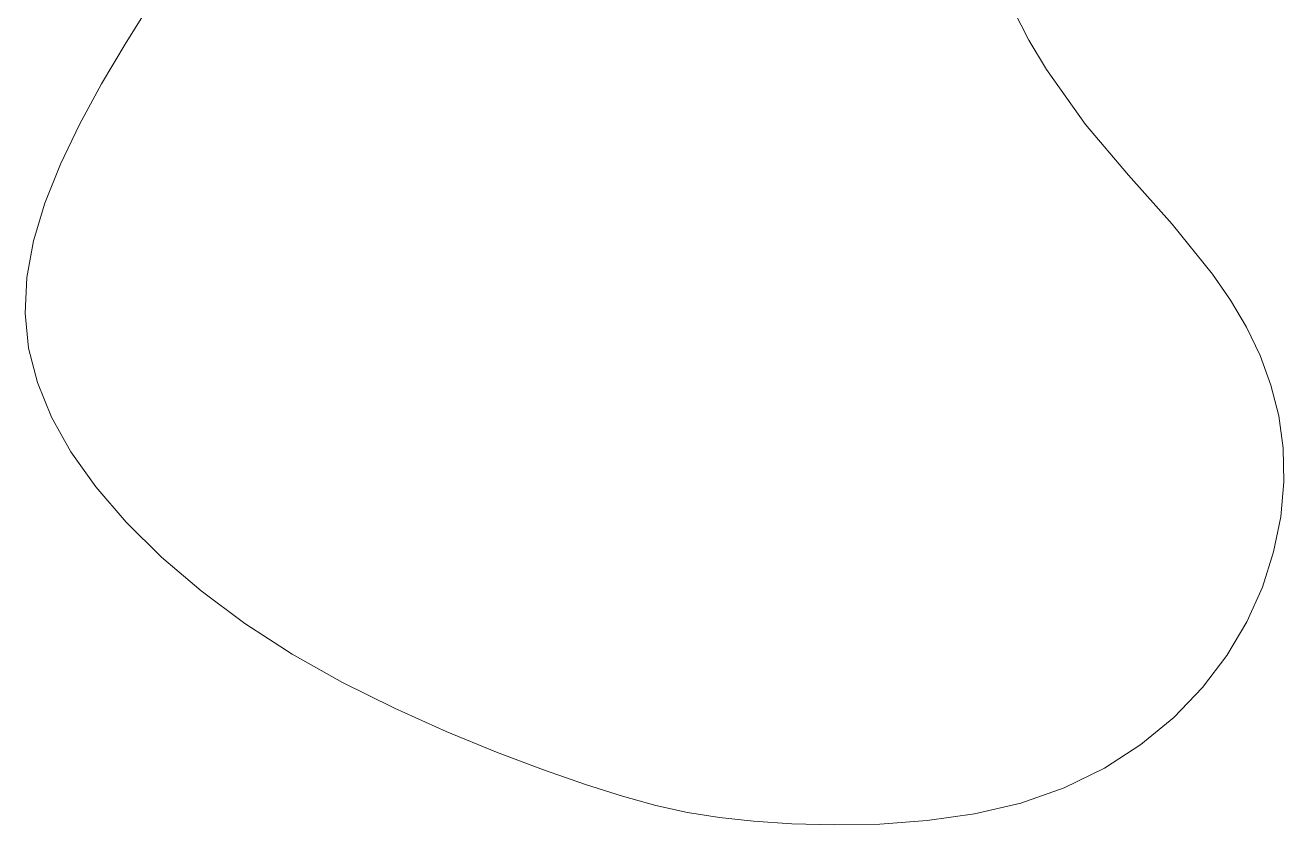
# Model space of a CAD drawing. Extents: x 533 to 632, y 303 to 428.
# Drawn here: x 532.8 to 632.1, y 302.9 to 366 of the extents above; entities that cross this region are included whole.
import ezdxf

# ---------------------------------------------------------------- set-up
doc = ezdxf.new("R2010")
doc.units = 0
doc.header["$MEASUREMENT"] = 0
doc.layers.add('Layer 1', color=7, linetype='Continuous', lineweight=0)

# ---------------------------------------------------------------- blocks, each defined once
blk = doc.blocks.new('Block_1')
at = {"layer": 'Layer 1'}
h = blk.add_hatch(color=255, dxfattribs=at)
h.dxf.hatch_style = 2
edge = h.paths.add_edge_path()
edge.add_spline(control_points=[(540.768, 364.665), (540.768, 364.665), (544.962, 371.351), (544.962, 371.351)], knot_values=[0, 0, 0, 0, 1, 1, 1, 1], degree=3, periodic=0)
edge.add_line((544.962, 371.351), (540.768, 364.665))
h = blk.add_hatch(color=255, dxfattribs=at)
h.dxf.hatch_style = 2
edge = h.paths.add_edge_path()
edge.add_spline(control_points=[(610.779, 367.216), (610.779, 367.216), (612.006, 364.825), (612.006, 364.825)], knot_values=[0, 0, 0, 0, 1, 1, 1, 1], degree=3, periodic=0)
edge.add_line((612.006, 364.825), (610.779, 367.216))
h = blk.add_hatch(color=255, dxfattribs=at)
h.dxf.hatch_style = 2
edge = h.paths.add_edge_path()
edge.add_spline(control_points=[(538.832, 361.397), (538.832, 361.397), (540.768, 364.665), (540.768, 364.665)], knot_values=[0, 0, 0, 0, 1, 1, 1, 1], degree=3, periodic=0)
edge.add_line((540.768, 364.665), (538.832, 361.397))
h = blk.add_hatch(color=255, dxfattribs=at)
h.dxf.hatch_style = 2
edge = h.paths.add_edge_path()
edge.add_spline(control_points=[(612.006, 364.825), (612.006, 364.825), (613.379, 362.525), (613.379, 362.525)], knot_values=[0, 0, 0, 0, 1, 1, 1, 1], degree=3, periodic=0)
edge.add_line((613.379, 362.525), (612.006, 364.825))
h = blk.add_hatch(color=255, dxfattribs=at)
h.dxf.hatch_style = 2
edge = h.paths.add_edge_path()
edge.add_spline(control_points=[(613.379, 362.525), (613.379, 362.525), (616.471, 358.191), (616.471, 358.191)], knot_values=[0, 0, 0, 0, 1, 1, 1, 1], degree=3, periodic=0)
edge.add_line((616.471, 358.191), (613.379, 362.525))
h = blk.add_hatch(color=255, dxfattribs=at)
h.dxf.hatch_style = 2
edge = h.paths.add_edge_path()
edge.add_spline(control_points=[(537.087, 358.187), (537.087, 358.187), (538.832, 361.397), (538.832, 361.397)], knot_values=[0, 0, 0, 0, 1, 1, 1, 1], degree=3, periodic=0)
edge.add_line((538.832, 361.397), (537.087, 358.187))
h = blk.add_hatch(color=255, dxfattribs=at)
h.dxf.hatch_style = 2
edge = h.paths.add_edge_path()
edge.add_spline(control_points=[(535.578, 355.045), (535.578, 355.045), (537.087, 358.187), (537.087, 358.187)], knot_values=[0, 0, 0, 0, 1, 1, 1, 1], degree=3, periodic=0)
edge.add_line((537.087, 358.187), (535.578, 355.045))
h = blk.add_hatch(color=255, dxfattribs=at)
h.dxf.hatch_style = 2
edge = h.paths.add_edge_path()
edge.add_spline(control_points=[(616.471, 358.191), (616.471, 358.191), (619.866, 354.173), (619.866, 354.173)], knot_values=[0, 0, 0, 0, 1, 1, 1, 1], degree=3, periodic=0)
edge.add_line((619.866, 354.173), (616.471, 358.191))
h = blk.add_hatch(color=255, dxfattribs=at)
h.dxf.hatch_style = 2
edge = h.paths.add_edge_path()
edge.add_spline(control_points=[(534.352, 351.978), (534.352, 351.978), (535.578, 355.045), (535.578, 355.045)], knot_values=[0, 0, 0, 0, 1, 1, 1, 1], degree=3, periodic=0)
edge.add_line((535.578, 355.045), (534.352, 351.978))
h = blk.add_hatch(color=255, dxfattribs=at)
h.dxf.hatch_style = 2
edge = h.paths.add_edge_path()
edge.add_spline(control_points=[(619.866, 354.173), (619.866, 354.173), (623.303, 350.306), (623.303, 350.306)], knot_values=[0, 0, 0, 0, 1, 1, 1, 1], degree=3, periodic=0)
edge.add_line((623.303, 350.306), (619.866, 354.173))
h = blk.add_hatch(color=255, dxfattribs=at)
h.dxf.hatch_style = 2
edge = h.paths.add_edge_path()
edge.add_spline(control_points=[(533.455, 348.997), (533.455, 348.997), (534.352, 351.978), (534.352, 351.978)], knot_values=[0, 0, 0, 0, 1, 1, 1, 1], degree=3, periodic=0)
edge.add_line((534.352, 351.978), (533.455, 348.997))
h = blk.add_hatch(color=255, dxfattribs=at)
h.dxf.hatch_style = 2
edge = h.paths.add_edge_path()
edge.add_spline(control_points=[(623.303, 350.306), (623.303, 350.306), (626.498, 346.374), (626.498, 346.374)], knot_values=[0, 0, 0, 0, 1, 1, 1, 1], degree=3, periodic=0)
edge.add_line((626.498, 346.374), (623.303, 350.306))
h = blk.add_hatch(color=255, dxfattribs=at)
h.dxf.hatch_style = 2
edge = h.paths.add_edge_path()
edge.add_spline(control_points=[(532.93, 346.107), (532.93, 346.107), (533.455, 348.997), (533.455, 348.997)], knot_values=[0, 0, 0, 0, 1, 1, 1, 1], degree=3, periodic=0)
edge.add_line((533.455, 348.997), (532.93, 346.107))
h = blk.add_hatch(color=255, dxfattribs=at)
h.dxf.hatch_style = 2
edge = h.paths.add_edge_path()
edge.add_spline(control_points=[(532.8, 343.296), (532.8, 343.296), (532.93, 346.107), (532.93, 346.107)], knot_values=[0, 0, 0, 0, 1, 1, 1, 1], degree=3, periodic=0)
edge.add_line((532.93, 346.107), (532.8, 343.296))
h = blk.add_hatch(color=255, dxfattribs=at)
h.dxf.hatch_style = 2
edge = h.paths.add_edge_path()
edge.add_spline(control_points=[(626.498, 346.374), (626.498, 346.374), (627.914, 344.318), (627.914, 344.318)], knot_values=[0, 0, 0, 0, 1, 1, 1, 1], degree=3, periodic=0)
edge.add_line((627.914, 344.318), (626.498, 346.374))
h = blk.add_hatch(color=255, dxfattribs=at)
h.dxf.hatch_style = 2
edge = h.paths.add_edge_path()
edge.add_spline(control_points=[(627.914, 344.318), (627.914, 344.318), (629.17, 342.179), (629.17, 342.179)], knot_values=[0, 0, 0, 0, 1, 1, 1, 1], degree=3, periodic=0)
edge.add_line((629.17, 342.179), (627.914, 344.318))
h = blk.add_hatch(color=255, dxfattribs=at)
h.dxf.hatch_style = 2
edge = h.paths.add_edge_path()
edge.add_spline(control_points=[(533.073, 340.539), (533.073, 340.539), (532.8, 343.296), (532.8, 343.296)], knot_values=[0, 0, 0, 0, 1, 1, 1, 1], degree=3, periodic=0)
edge.add_line((532.8, 343.296), (533.073, 340.539))
h = blk.add_hatch(color=255, dxfattribs=at)
h.dxf.hatch_style = 2
edge = h.paths.add_edge_path()
edge.add_spline(control_points=[(629.17, 342.179), (629.17, 342.179), (630.239, 339.951), (630.239, 339.951)], knot_values=[0, 0, 0, 0, 1, 1, 1, 1], degree=3, periodic=0)
edge.add_line((630.239, 339.951), (629.17, 342.179))
h = blk.add_hatch(color=255, dxfattribs=at)
h.dxf.hatch_style = 2
edge = h.paths.add_edge_path()
edge.add_spline(control_points=[(533.76, 337.813), (533.76, 337.813), (533.073, 340.539), (533.073, 340.539)], knot_values=[0, 0, 0, 0, 1, 1, 1, 1], degree=3, periodic=0)
edge.add_line((533.073, 340.539), (533.76, 337.813))
h = blk.add_hatch(color=255, dxfattribs=at)
h.dxf.hatch_style = 2
edge = h.paths.add_edge_path()
edge.add_spline(control_points=[(630.239, 339.951), (630.239, 339.951), (631.094, 337.624), (631.094, 337.624)], knot_values=[0, 0, 0, 0, 1, 1, 1, 1], degree=3, periodic=0)
edge.add_line((631.094, 337.624), (630.239, 339.951))
h = blk.add_hatch(color=255, dxfattribs=at)
h.dxf.hatch_style = 2
edge = h.paths.add_edge_path()
edge.add_spline(control_points=[(534.869, 335.093), (534.869, 335.093), (533.76, 337.813), (533.76, 337.813)], knot_values=[0, 0, 0, 0, 1, 1, 1, 1], degree=3, periodic=0)
edge.add_line((533.76, 337.813), (534.869, 335.093))
h = blk.add_hatch(color=255, dxfattribs=at)
h.dxf.hatch_style = 2
edge = h.paths.add_edge_path()
edge.add_spline(control_points=[(631.094, 337.624), (631.094, 337.624), (631.709, 335.19), (631.709, 335.19)], knot_values=[0, 0, 0, 0, 1, 1, 1, 1], degree=3, periodic=0)
edge.add_line((631.709, 335.19), (631.094, 337.624))
h = blk.add_hatch(color=255, dxfattribs=at)
h.dxf.hatch_style = 2
edge = h.paths.add_edge_path()
edge.add_spline(control_points=[(536.411, 332.355), (536.411, 332.355), (534.869, 335.093), (534.869, 335.093)], knot_values=[0, 0, 0, 0, 1, 1, 1, 1], degree=3, periodic=0)
edge.add_line((534.869, 335.093), (536.411, 332.355))
h = blk.add_hatch(color=255, dxfattribs=at)
h.dxf.hatch_style = 2
edge = h.paths.add_edge_path()
edge.add_spline(control_points=[(631.709, 335.19), (631.709, 335.19), (632.058, 332.641), (632.058, 332.641)], knot_values=[0, 0, 0, 0, 1, 1, 1, 1], degree=3, periodic=0)
edge.add_line((632.058, 332.641), (631.709, 335.19))
h = blk.add_hatch(color=255, dxfattribs=at)
h.dxf.hatch_style = 2
edge = h.paths.add_edge_path()
edge.add_spline(control_points=[(538.388, 329.583), (538.388, 329.583), (536.411, 332.355), (536.411, 332.355)], knot_values=[0, 0, 0, 0, 1, 1, 1, 1], degree=3, periodic=0)
edge.add_line((536.411, 332.355), (538.388, 329.583))
h = blk.add_hatch(color=255, dxfattribs=at)
h.dxf.hatch_style = 2
edge = h.paths.add_edge_path()
edge.add_spline(control_points=[(632.058, 332.641), (632.058, 332.641), (632.116, 329.978), (632.116, 329.978)], knot_values=[0, 0, 0, 0, 1, 1, 1, 1], degree=3, periodic=0)
edge.add_line((632.116, 329.978), (632.058, 332.641))
h = blk.add_hatch(color=255, dxfattribs=at)
h.dxf.hatch_style = 2
edge = h.paths.add_edge_path()
edge.add_spline(control_points=[(632.116, 329.978), (632.116, 329.978), (631.871, 327.234), (631.871, 327.234)], knot_values=[0, 0, 0, 0, 1, 1, 1, 1], degree=3, periodic=0)
edge.add_line((631.871, 327.234), (632.116, 329.978))
h = blk.add_hatch(color=255, dxfattribs=at)
h.dxf.hatch_style = 2
edge = h.paths.add_edge_path()
edge.add_spline(control_points=[(540.78, 326.801), (540.78, 326.801), (538.388, 329.583), (538.388, 329.583)], knot_values=[0, 0, 0, 0, 1, 1, 1, 1], degree=3, periodic=0)
edge.add_line((538.388, 329.583), (540.78, 326.801))
h = blk.add_hatch(color=255, dxfattribs=at)
h.dxf.hatch_style = 2
edge = h.paths.add_edge_path()
edge.add_spline(control_points=[(543.554, 324.052), (543.554, 324.052), (540.78, 326.801), (540.78, 326.801)], knot_values=[0, 0, 0, 0, 1, 1, 1, 1], degree=3, periodic=0)
edge.add_line((540.78, 326.801), (543.554, 324.052))
h = blk.add_hatch(color=255, dxfattribs=at)
h.dxf.hatch_style = 2
edge = h.paths.add_edge_path()
edge.add_spline(control_points=[(631.871, 327.234), (631.871, 327.234), (631.309, 324.45), (631.309, 324.45)], knot_values=[0, 0, 0, 0, 1, 1, 1, 1], degree=3, periodic=0)
edge.add_line((631.309, 324.45), (631.871, 327.234))
h = blk.add_hatch(color=255, dxfattribs=at)
h.dxf.hatch_style = 2
edge = h.paths.add_edge_path()
edge.add_spline(control_points=[(546.68, 321.373), (546.68, 321.373), (543.554, 324.052), (543.554, 324.052)], knot_values=[0, 0, 0, 0, 1, 1, 1, 1], degree=3, periodic=0)
edge.add_line((543.554, 324.052), (546.68, 321.373))
h = blk.add_hatch(color=255, dxfattribs=at)
h.dxf.hatch_style = 2
edge = h.paths.add_edge_path()
edge.add_spline(control_points=[(631.309, 324.45), (631.309, 324.45), (630.422, 321.667), (630.422, 321.667)], knot_values=[0, 0, 0, 0, 1, 1, 1, 1], degree=3, periodic=0)
edge.add_line((630.422, 321.667), (631.309, 324.45))
h = blk.add_hatch(color=255, dxfattribs=at)
h.dxf.hatch_style = 2
edge = h.paths.add_edge_path()
edge.add_spline(control_points=[(550.127, 318.805), (550.127, 318.805), (546.68, 321.373), (546.68, 321.373)], knot_values=[0, 0, 0, 0, 1, 1, 1, 1], degree=3, periodic=0)
edge.add_line((546.68, 321.373), (550.127, 318.805))
h = blk.add_hatch(color=255, dxfattribs=at)
h.dxf.hatch_style = 2
edge = h.paths.add_edge_path()
edge.add_spline(control_points=[(630.422, 321.667), (630.422, 321.667), (629.196, 318.928), (629.196, 318.928)], knot_values=[0, 0, 0, 0, 1, 1, 1, 1], degree=3, periodic=0)
edge.add_line((629.196, 318.928), (630.422, 321.667))
h = blk.add_hatch(color=255, dxfattribs=at)
h.dxf.hatch_style = 2
edge = h.paths.add_edge_path()
edge.add_spline(control_points=[(553.863, 316.387), (553.863, 316.387), (550.127, 318.805), (550.127, 318.805)], knot_values=[0, 0, 0, 0, 1, 1, 1, 1], degree=3, periodic=0)
edge.add_line((550.127, 318.805), (553.863, 316.387))
h = blk.add_hatch(color=255, dxfattribs=at)
h.dxf.hatch_style = 2
edge = h.paths.add_edge_path()
edge.add_spline(control_points=[(629.196, 318.928), (629.196, 318.928), (627.62, 316.275), (627.62, 316.275)], knot_values=[0, 0, 0, 0, 1, 1, 1, 1], degree=3, periodic=0)
edge.add_line((627.62, 316.275), (629.196, 318.928))
h = blk.add_hatch(color=255, dxfattribs=at)
h.dxf.hatch_style = 2
edge = h.paths.add_edge_path()
edge.add_spline(control_points=[(557.837, 314.152), (557.837, 314.152), (553.863, 316.387), (553.863, 316.387)], knot_values=[0, 0, 0, 0, 1, 1, 1, 1], degree=3, periodic=0)
edge.add_line((553.863, 316.387), (557.837, 314.152))
h = blk.add_hatch(color=255, dxfattribs=at)
h.dxf.hatch_style = 2
edge = h.paths.add_edge_path()
edge.add_spline(control_points=[(627.62, 316.275), (627.62, 316.275), (625.692, 313.749), (625.692, 313.749)], knot_values=[0, 0, 0, 0, 1, 1, 1, 1], degree=3, periodic=0)
edge.add_line((625.692, 313.749), (627.62, 316.275))
h = blk.add_hatch(color=255, dxfattribs=at)
h.dxf.hatch_style = 2
edge = h.paths.add_edge_path()
edge.add_spline(control_points=[(561.934, 312.114), (561.934, 312.114), (557.837, 314.152), (557.837, 314.152)], knot_values=[0, 0, 0, 0, 1, 1, 1, 1], degree=3, periodic=0)
edge.add_line((557.837, 314.152), (561.934, 312.114))
h = blk.add_hatch(color=255, dxfattribs=at)
h.dxf.hatch_style = 2
edge = h.paths.add_edge_path()
edge.add_spline(control_points=[(625.692, 313.749), (625.692, 313.749), (623.427, 311.397), (623.427, 311.397)], knot_values=[0, 0, 0, 0, 1, 1, 1, 1], degree=3, periodic=0)
edge.add_line((623.427, 311.397), (625.692, 313.749))
h = blk.add_hatch(color=255, dxfattribs=at)
h.dxf.hatch_style = 2
edge = h.paths.add_edge_path()
edge.add_spline(control_points=[(566.027, 310.281), (566.027, 310.281), (561.934, 312.114), (561.934, 312.114)], knot_values=[0, 0, 0, 0, 1, 1, 1, 1], degree=3, periodic=0)
edge.add_line((561.934, 312.114), (566.027, 310.281))
h = blk.add_hatch(color=255, dxfattribs=at)
h.dxf.hatch_style = 2
edge = h.paths.add_edge_path()
edge.add_spline(control_points=[(623.427, 311.397), (623.427, 311.397), (620.842, 309.263), (620.842, 309.263)], knot_values=[0, 0, 0, 0, 1, 1, 1, 1], degree=3, periodic=0)
edge.add_line((620.842, 309.263), (623.427, 311.397))
h = blk.add_hatch(color=255, dxfattribs=at)
h.dxf.hatch_style = 2
edge = h.paths.add_edge_path()
edge.add_spline(control_points=[(569.991, 308.662), (569.991, 308.662), (566.027, 310.281), (566.027, 310.281)], knot_values=[0, 0, 0, 0, 1, 1, 1, 1], degree=3, periodic=0)
edge.add_line((566.027, 310.281), (569.991, 308.662))
h = blk.add_hatch(color=255, dxfattribs=at)
h.dxf.hatch_style = 2
edge = h.paths.add_edge_path()
edge.add_spline(control_points=[(620.842, 309.263), (620.842, 309.263), (617.956, 307.394), (617.956, 307.394)], knot_values=[0, 0, 0, 0, 1, 1, 1, 1], degree=3, periodic=0)
edge.add_line((617.956, 307.394), (620.842, 309.263))
h = blk.add_hatch(color=255, dxfattribs=at)
h.dxf.hatch_style = 2
edge = h.paths.add_edge_path()
edge.add_spline(control_points=[(573.699, 307.267), (573.699, 307.267), (569.991, 308.662), (569.991, 308.662)], knot_values=[0, 0, 0, 0, 1, 1, 1, 1], degree=3, periodic=0)
edge.add_line((569.991, 308.662), (573.699, 307.267))
h = blk.add_hatch(color=255, dxfattribs=at)
h.dxf.hatch_style = 2
edge = h.paths.add_edge_path()
edge.add_spline(control_points=[(577.025, 306.105), (577.025, 306.105), (573.699, 307.267), (573.699, 307.267)], knot_values=[0, 0, 0, 0, 1, 1, 1, 1], degree=3, periodic=0)
edge.add_line((573.699, 307.267), (577.025, 306.105))
h = blk.add_hatch(color=255, dxfattribs=at)
h.dxf.hatch_style = 2
edge = h.paths.add_edge_path()
edge.add_spline(control_points=[(617.956, 307.394), (617.956, 307.394), (614.786, 305.835), (614.786, 305.835)], knot_values=[0, 0, 0, 0, 1, 1, 1, 1], degree=3, periodic=0)
edge.add_line((614.786, 305.835), (617.956, 307.394))
h = blk.add_hatch(color=255, dxfattribs=at)
h.dxf.hatch_style = 2
edge = h.paths.add_edge_path()
edge.add_spline(control_points=[(579.935, 305.173), (579.935, 305.173), (577.025, 306.105), (577.025, 306.105)], knot_values=[0, 0, 0, 0, 1, 1, 1, 1], degree=3, periodic=0)
edge.add_line((577.025, 306.105), (579.935, 305.173))
h = blk.add_hatch(color=255, dxfattribs=at)
h.dxf.hatch_style = 2
edge = h.paths.add_edge_path()
edge.add_spline(control_points=[(582.564, 304.444), (582.564, 304.444), (579.935, 305.173), (579.935, 305.173)], knot_values=[0, 0, 0, 0, 1, 1, 1, 1], degree=3, periodic=0)
edge.add_line((579.935, 305.173), (582.564, 304.444))
h = blk.add_hatch(color=255, dxfattribs=at)
h.dxf.hatch_style = 2
edge = h.paths.add_edge_path()
edge.add_spline(control_points=[(614.786, 305.835), (614.786, 305.835), (611.353, 304.631), (611.353, 304.631)], knot_values=[0, 0, 0, 0, 1, 1, 1, 1], degree=3, periodic=0)
edge.add_line((611.353, 304.631), (614.786, 305.835))
h = blk.add_hatch(color=255, dxfattribs=at)
h.dxf.hatch_style = 2
edge = h.paths.add_edge_path()
edge.add_spline(control_points=[(585.063, 303.892), (585.063, 303.892), (582.564, 304.444), (582.564, 304.444)], knot_values=[0, 0, 0, 0, 1, 1, 1, 1], degree=3, periodic=0)
edge.add_line((582.564, 304.444), (585.063, 303.892))
h = blk.add_hatch(color=255, dxfattribs=at)
h.dxf.hatch_style = 2
edge = h.paths.add_edge_path()
edge.add_spline(control_points=[(611.353, 304.631), (611.353, 304.631), (607.711, 303.788), (607.711, 303.788)], knot_values=[0, 0, 0, 0, 1, 1, 1, 1], degree=3, periodic=0)
edge.add_line((607.711, 303.788), (611.353, 304.631))
h = blk.add_hatch(color=255, dxfattribs=at)
h.dxf.hatch_style = 2
edge = h.paths.add_edge_path()
edge.add_spline(control_points=[(587.582, 303.487), (587.582, 303.487), (585.063, 303.892), (585.063, 303.892)], knot_values=[0, 0, 0, 0, 1, 1, 1, 1], degree=3, periodic=0)
edge.add_line((585.063, 303.892), (587.582, 303.487))
h = blk.add_hatch(color=255, dxfattribs=at)
h.dxf.hatch_style = 2
edge = h.paths.add_edge_path()
edge.add_spline(control_points=[(590.274, 303.202), (590.274, 303.202), (587.582, 303.487), (587.582, 303.487)], knot_values=[0, 0, 0, 0, 1, 1, 1, 1], degree=3, periodic=0)
edge.add_line((587.582, 303.487), (590.274, 303.202))
h = blk.add_hatch(color=255, dxfattribs=at)
h.dxf.hatch_style = 2
edge = h.paths.add_edge_path()
edge.add_spline(control_points=[(593.285, 303.01), (593.285, 303.01), (590.274, 303.202), (590.274, 303.202)], knot_values=[0, 0, 0, 0, 1, 1, 1, 1], degree=3, periodic=0)
edge.add_line((590.274, 303.202), (593.285, 303.01))
h = blk.add_hatch(color=255, dxfattribs=at)
h.dxf.hatch_style = 2
edge = h.paths.add_edge_path()
edge.add_spline(control_points=[(596.643, 302.921), (596.643, 302.921), (593.285, 303.01), (593.285, 303.01)], knot_values=[0, 0, 0, 0, 1, 1, 1, 1], degree=3, periodic=0)
edge.add_line((593.285, 303.01), (596.643, 302.921))
h = blk.add_hatch(color=255, dxfattribs=at)
h.dxf.hatch_style = 2
edge = h.paths.add_edge_path()
edge.add_spline(control_points=[(600.242, 302.986), (600.242, 302.986), (596.643, 302.921), (596.643, 302.921)], knot_values=[0, 0, 0, 0, 1, 1, 1, 1], degree=3, periodic=0)
edge.add_line((596.643, 302.921), (600.242, 302.986))
h = blk.add_hatch(color=255, dxfattribs=at)
h.dxf.hatch_style = 2
edge = h.paths.add_edge_path()
edge.add_spline(control_points=[(603.969, 303.257), (603.969, 303.257), (600.242, 302.986), (600.242, 302.986)], knot_values=[0, 0, 0, 0, 1, 1, 1, 1], degree=3, periodic=0)
edge.add_line((600.242, 302.986), (603.969, 303.257))
h = blk.add_hatch(color=255, dxfattribs=at)
h.dxf.hatch_style = 2
edge = h.paths.add_edge_path()
edge.add_spline(control_points=[(607.711, 303.788), (607.711, 303.788), (603.969, 303.257), (603.969, 303.257)], knot_values=[0, 0, 0, 0, 1, 1, 1, 1], degree=3, periodic=0)
edge.add_line((603.969, 303.257), (607.711, 303.788))
at = {"layer": 'Layer 1', "color": 255, "lineweight": 20}
for points in [[(540.768, 364.665), (540.768, 364.665), (544.962, 371.351), (544.962, 371.351)], [(610.779, 367.216), (610.779, 367.216), (612.006, 364.825), (612.006, 364.825)], [(538.832, 361.397), (538.832, 361.397), (540.768, 364.665), (540.768, 364.665)], [(612.006, 364.825), (612.006, 364.825), (613.379, 362.525), (613.379, 362.525)], [(613.379, 362.525), (613.379, 362.525), (616.471, 358.191), (616.471, 358.191)], [(537.087, 358.187), (537.087, 358.187), (538.832, 361.397), (538.832, 361.397)], [(535.578, 355.045), (535.578, 355.045), (537.087, 358.187), (537.087, 358.187)], [(616.471, 358.191), (616.471, 358.191), (619.866, 354.173), (619.866, 354.173)], [(534.352, 351.978), (534.352, 351.978), (535.578, 355.045), (535.578, 355.045)], [(619.866, 354.173), (619.866, 354.173), (623.303, 350.306), (623.303, 350.306)], [(533.455, 348.997), (533.455, 348.997), (534.352, 351.978), (534.352, 351.978)], [(623.303, 350.306), (623.303, 350.306), (626.498, 346.374), (626.498, 346.374)], [(532.93, 346.107), (532.93, 346.107), (533.455, 348.997), (533.455, 348.997)], [(532.8, 343.296), (532.8, 343.296), (532.93, 346.107), (532.93, 346.107)], [(626.498, 346.374), (626.498, 346.374), (627.914, 344.318), (627.914, 344.318)], [(627.914, 344.318), (627.914, 344.318), (629.17, 342.179), (629.17, 342.179)], [(533.073, 340.539), (533.073, 340.539), (532.8, 343.296), (532.8, 343.296)], [(629.17, 342.179), (629.17, 342.179), (630.239, 339.951), (630.239, 339.951)], [(533.76, 337.813), (533.76, 337.813), (533.073, 340.539), (533.073, 340.539)], [(630.239, 339.951), (630.239, 339.951), (631.094, 337.624), (631.094, 337.624)], [(534.869, 335.093), (534.869, 335.093), (533.76, 337.813), (533.76, 337.813)], [(631.094, 337.624), (631.094, 337.624), (631.709, 335.19), (631.709, 335.19)], [(536.411, 332.355), (536.411, 332.355), (534.869, 335.093), (534.869, 335.093)], [(631.709, 335.19), (631.709, 335.19), (632.058, 332.641), (632.058, 332.641)], [(538.388, 329.583), (538.388, 329.583), (536.411, 332.355), (536.411, 332.355)], [(632.058, 332.641), (632.058, 332.641), (632.116, 329.978), (632.116, 329.978)], [(632.116, 329.978), (632.116, 329.978), (631.871, 327.234), (631.871, 327.234)], [(540.78, 326.801), (540.78, 326.801), (538.388, 329.583), (538.388, 329.583)], [(543.554, 324.052), (543.554, 324.052), (540.78, 326.801), (540.78, 326.801)], [(631.871, 327.234), (631.871, 327.234), (631.309, 324.45), (631.309, 324.45)], [(546.68, 321.373), (546.68, 321.373), (543.554, 324.052), (543.554, 324.052)], [(631.309, 324.45), (631.309, 324.45), (630.422, 321.667), (630.422, 321.667)], [(550.127, 318.805), (550.127, 318.805), (546.68, 321.373), (546.68, 321.373)], [(630.422, 321.667), (630.422, 321.667), (629.196, 318.928), (629.196, 318.928)], [(553.863, 316.387), (553.863, 316.387), (550.127, 318.805), (550.127, 318.805)], [(629.196, 318.928), (629.196, 318.928), (627.62, 316.275), (627.62, 316.275)], [(557.837, 314.152), (557.837, 314.152), (553.863, 316.387), (553.863, 316.387)], [(627.62, 316.275), (627.62, 316.275), (625.692, 313.749), (625.692, 313.749)], [(561.934, 312.114), (561.934, 312.114), (557.837, 314.152), (557.837, 314.152)], [(625.692, 313.749), (625.692, 313.749), (623.427, 311.397), (623.427, 311.397)], [(566.027, 310.281), (566.027, 310.281), (561.934, 312.114), (561.934, 312.114)], [(623.427, 311.397), (623.427, 311.397), (620.842, 309.263), (620.842, 309.263)], [(569.991, 308.662), (569.991, 308.662), (566.027, 310.281), (566.027, 310.281)], [(620.842, 309.263), (620.842, 309.263), (617.956, 307.394), (617.956, 307.394)], [(573.699, 307.267), (573.699, 307.267), (569.991, 308.662), (569.991, 308.662)], [(577.025, 306.105), (577.025, 306.105), (573.699, 307.267), (573.699, 307.267)], [(617.956, 307.394), (617.956, 307.394), (614.786, 305.835), (614.786, 305.835)], [(579.935, 305.173), (579.935, 305.173), (577.025, 306.105), (577.025, 306.105)], [(582.564, 304.444), (582.564, 304.444), (579.935, 305.173), (579.935, 305.173)], [(614.786, 305.835), (614.786, 305.835), (611.353, 304.631), (611.353, 304.631)], [(585.063, 303.892), (585.063, 303.892), (582.564, 304.444), (582.564, 304.444)], [(611.353, 304.631), (611.353, 304.631), (607.711, 303.788), (607.711, 303.788)], [(587.582, 303.487), (587.582, 303.487), (585.063, 303.892), (585.063, 303.892)], [(590.274, 303.202), (590.274, 303.202), (587.582, 303.487), (587.582, 303.487)], [(593.285, 303.01), (593.285, 303.01), (590.274, 303.202), (590.274, 303.202)], [(596.643, 302.921), (596.643, 302.921), (593.285, 303.01), (593.285, 303.01)], [(600.242, 302.986), (600.242, 302.986), (596.643, 302.921), (596.643, 302.921)], [(603.969, 303.257), (603.969, 303.257), (600.242, 302.986), (600.242, 302.986)], [(607.711, 303.788), (607.711, 303.788), (603.969, 303.257), (603.969, 303.257)]]:
    blk.add_open_spline(points, degree=3, dxfattribs=at)

msp = doc.modelspace()

# ---------------------------------------------------------------- block references
at = {"layer": 'Layer 1'}
msp.add_blockref('Block_1', (0, 0), dxfattribs=at)

doc.saveas('drawing.dxf')
